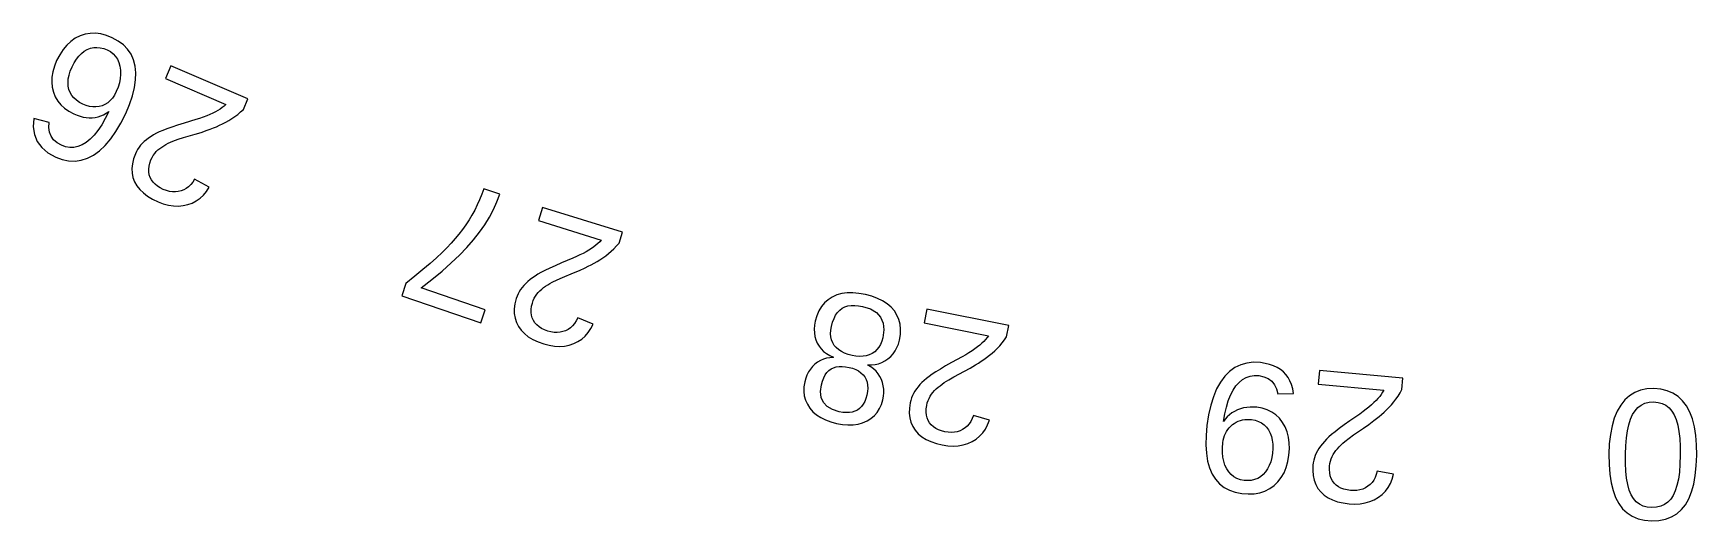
# Model space of a CAD drawing. Header units: metres. Extents: x -118 to 118, y -118 to 118.
# Drawn here: x -50.28 to -0.3, y -118.02 to -103.38 of the extents above; entities that cross this region are included whole.
import ezdxf

# ---------------------------------------------------------------- set-up
doc = ezdxf.new("R2010")
doc.units = ezdxf.units.M

msp = doc.modelspace()

# ---------------------------------------------------------------- linework, layer by layer
for p, q in [((-48.7223, -103.407), (-48.8726, -103.456)), ((-48.5678, -103.381), (-48.7223, -103.407)), ((-48.409, -103.378), (-48.5678, -103.381)), ((-48.246, -103.399), (-48.409, -103.378)), ((-48.0787, -103.444), (-48.246, -103.399)), ((-47.9071, -103.512), (-48.0787, -103.444)), ((-49.3832, -103.869), (-49.4847, -104.024)), ((-49.2712, -103.735), (-49.3832, -103.869)), ((-49.1488, -103.621), (-49.2712, -103.735)), ((-49.0159, -103.529), (-49.1488, -103.621)), ((-48.8726, -103.456), (-49.0159, -103.529)), ((-48.8313, -103.986), (-48.746, -103.92)), ((-48.746, -103.92), (-48.6549, -103.868)), ((-48.6549, -103.868), (-48.5602, -103.83)), ((-48.5602, -103.83), (-48.4635, -103.808)), ((-48.4635, -103.808), (-48.3648, -103.802)), ((-48.3648, -103.802), (-48.2641, -103.811)), ((-48.2641, -103.811), (-48.1615, -103.836)), ((-48.1615, -103.836), (-48.0568, -103.877)), ((-48.0568, -103.877), (-47.961, -103.93)), ((-47.961, -103.93), (-47.878, -103.995)), ((-47.7261, -103.611), (-47.9071, -103.512)), ((-47.5715, -103.727), (-47.7261, -103.611)), ((-47.4435, -103.86), (-47.5715, -103.727)), ((-47.342, -104.01), (-47.4435, -103.86)), ((-49.6444, -104.368), (-49.692, -104.533)), ((-49.5757, -104.199), (-49.6444, -104.368)), ((-49.4847, -104.024), (-49.5757, -104.199)), ((-49.1658, -104.512), (-49.114, -104.387)), ((-49.114, -104.387), (-49.0521, -104.266)), ((-49.0521, -104.266), (-48.9843, -104.159)), ((-48.9843, -104.159), (-48.9108, -104.066)), ((-48.9108, -104.066), (-48.8313, -103.986)), ((-47.878, -103.995), (-47.8078, -104.071)), ((-47.8078, -104.071), (-47.7504, -104.159)), ((-47.7504, -104.159), (-47.7059, -104.259)), ((-47.7059, -104.259), (-47.6743, -104.37)), ((-47.6743, -104.37), (-47.6565, -104.489)), ((-47.267, -104.178), (-47.342, -104.01)), ((-47.2185, -104.364), (-47.267, -104.178)), ((-47.1971, -104.565), (-47.2185, -104.364)), ((-46.1421, -104.355), (-46.3061, -104.737)), ((-43.8298, -105.346), (-46.1421, -104.355)), ((-49.7187, -104.693), (-49.7244, -104.849)), ((-49.7244, -104.849), (-49.7092, -105)), ((-49.692, -104.533), (-49.7187, -104.693)), ((-49.2332, -104.858), (-49.2254, -104.748)), ((-49.2264, -104.963), (-49.2332, -104.858)), ((-49.2254, -104.748), (-49.2029, -104.633)), ((-49.2029, -104.633), (-49.1658, -104.512)), ((-47.6911, -104.865), (-47.732, -104.996)), ((-47.6649, -104.736), (-47.6911, -104.865)), ((-47.6534, -104.611), (-47.6649, -104.736)), ((-47.6565, -104.489), (-47.6534, -104.611)), ((-47.2365, -105.011), (-47.2031, -104.781)), ((-47.2031, -104.781), (-47.1971, -104.565)), ((-46.3061, -104.737), (-44.4882, -105.517)), ((-49.7092, -105), (-49.673, -105.147)), ((-49.673, -105.147), (-49.6174, -105.285)), ((-49.6174, -105.285), (-49.543, -105.412)), ((-49.543, -105.412), (-49.4498, -105.527)), ((-49.2049, -105.063), (-49.2264, -104.963)), ((-49.1695, -105.157), (-49.2049, -105.063)), ((-49.1208, -105.243), (-49.1695, -105.157)), ((-49.0586, -105.321), (-49.1208, -105.243)), ((-48.9832, -105.391), (-49.0586, -105.321)), ((-48.8943, -105.453), (-48.9832, -105.391)), ((-47.9684, -105.398), (-48.0424, -105.462)), ((-47.9012, -105.322), (-47.9684, -105.398)), ((-47.8409, -105.232), (-47.9012, -105.322)), ((-47.7876, -105.131), (-47.8409, -105.232)), ((-47.732, -104.996), (-47.7876, -105.131)), ((-47.3855, -105.513), (-47.2973, -105.255)), ((-47.2973, -105.255), (-47.2365, -105.011)), ((-43.9657, -105.663), (-43.8298, -105.346)), ((-50.262, -105.935), (-50.2782, -106.191)), ((-49.8019, -106.055), (-50.262, -105.935)), ((-49.4498, -105.527), (-49.3378, -105.63)), ((-49.3378, -105.63), (-49.2071, -105.722)), ((-49.2071, -105.722), (-49.0576, -105.801)), ((-49.0576, -105.801), (-48.9641, -105.84)), ((-48.9641, -105.84), (-48.8711, -105.871)), ((-48.792, -105.507), (-48.8943, -105.453)), ((-48.8711, -105.871), (-48.7786, -105.894)), ((-48.6907, -105.548), (-48.792, -105.507)), ((-48.7786, -105.894), (-48.6866, -105.909)), ((-48.5911, -105.575), (-48.6907, -105.548)), ((-48.6866, -105.909), (-48.5952, -105.916)), ((-48.5952, -105.916), (-48.5042, -105.914)), ((-48.4934, -105.589), (-48.5911, -105.575)), ((-48.5042, -105.914), (-48.4152, -105.905)), ((-48.3975, -105.59), (-48.4934, -105.589)), ((-48.4152, -105.905), (-48.3288, -105.886)), ((-48.3035, -105.578), (-48.3975, -105.59)), ((-48.3288, -105.886), (-48.245, -105.859)), ((-48.2112, -105.552), (-48.3035, -105.578)), ((-48.245, -105.859), (-48.1638, -105.824)), ((-48.1142, -105.94), (-48.2223, -106.129)), ((-48.1234, -105.513), (-48.2112, -105.552)), ((-48.1638, -105.824), (-48.0853, -105.78)), ((-48.0424, -105.462), (-48.1234, -105.513)), ((-48.0094, -105.728), (-48.1142, -105.94)), ((-48.0853, -105.78), (-48.0094, -105.728)), ((-47.6445, -106.073), (-47.5011, -105.786)), ((-47.5011, -105.786), (-47.3855, -105.513)), ((-45.2803, -105.933), (-45.3974, -105.971)), ((-45.1708, -105.894), (-45.2803, -105.933)), ((-45.0688, -105.856), (-45.1708, -105.894)), ((-44.9743, -105.817), (-45.0688, -105.856)), ((-44.8873, -105.778), (-44.9743, -105.817)), ((-44.8069, -105.738), (-44.8873, -105.778)), ((-44.7321, -105.696), (-44.8069, -105.738)), ((-44.6628, -105.654), (-44.7321, -105.696)), ((-44.5991, -105.609), (-44.6628, -105.654)), ((-44.5408, -105.564), (-44.5991, -105.609)), ((-44.4882, -105.517), (-44.5408, -105.564)), ((-44.4039, -105.998), (-44.3134, -105.942)), ((-44.3134, -105.942), (-44.2243, -105.88)), ((-44.2243, -105.88), (-44.1366, -105.813)), ((-44.1366, -105.813), (-44.0505, -105.741)), ((-44.0505, -105.741), (-43.9657, -105.663)), ((-50.2782, -106.191), (-50.2442, -106.421)), ((-50.2442, -106.421), (-50.1599, -106.628)), ((-49.8103, -106.209), (-49.8019, -106.055)), ((-49.7908, -106.347), (-49.8103, -106.209)), ((-49.7432, -106.469), (-49.7908, -106.347)), ((-48.4485, -106.438), (-48.5666, -106.558)), ((-48.3337, -106.295), (-48.4485, -106.438)), ((-48.2223, -106.129), (-48.3337, -106.295)), ((-47.9521, -106.552), (-47.7948, -106.329)), ((-47.7948, -106.329), (-47.6445, -106.073)), ((-46.6626, -106.427), (-46.7401, -106.474)), ((-46.5801, -106.382), (-46.6626, -106.427)), ((-46.4926, -106.339), (-46.5801, -106.382)), ((-46.3906, -106.296), (-46.4926, -106.339)), ((-46.2647, -106.247), (-46.3906, -106.296)), ((-46.1149, -106.194), (-46.2647, -106.247)), ((-45.9412, -106.137), (-46.1149, -106.194)), ((-45.7435, -106.075), (-45.9412, -106.137)), ((-45.7655, -106.509), (-45.4169, -106.409)), ((-45.3974, -105.971), (-45.7435, -106.075)), ((-45.4169, -106.409), (-45.2363, -106.353)), ((-45.2363, -106.353), (-45.0524, -106.292)), ((-45.0524, -106.292), (-44.9596, -106.259)), ((-44.9596, -106.259), (-44.8669, -106.222)), ((-44.8669, -106.222), (-44.7741, -106.183)), ((-44.7741, -106.183), (-44.6813, -106.142)), ((-44.6813, -106.142), (-44.5886, -106.097)), ((-44.5886, -106.097), (-44.4959, -106.05)), ((-44.4959, -106.05), (-44.4039, -105.998)), ((-50.1599, -106.628), (-50.0253, -106.809)), ((-50.0253, -106.809), (-49.8405, -106.966)), ((-49.6676, -106.576), (-49.7432, -106.469)), ((-49.5641, -106.666), (-49.6676, -106.576)), ((-49.4325, -106.741), (-49.5641, -106.666)), ((-49.3077, -106.787), (-49.4325, -106.741)), ((-49.1832, -106.809), (-49.3077, -106.787)), ((-49.0589, -106.807), (-49.1832, -106.809)), ((-48.935, -106.78), (-49.0589, -106.807)), ((-48.8113, -106.73), (-48.935, -106.78)), ((-48.688, -106.656), (-48.8113, -106.73)), ((-48.5666, -106.558), (-48.688, -106.656)), ((-48.466, -107.034), (-48.2877, -106.905)), ((-48.2877, -106.905), (-48.1165, -106.745)), ((-48.1165, -106.745), (-47.9521, -106.552)), ((-47.1791, -106.93), (-47.2111, -106.997)), ((-47.142, -106.865), (-47.1791, -106.93)), ((-47.0998, -106.802), (-47.142, -106.865)), ((-47.0525, -106.741), (-47.0998, -106.802)), ((-47, -106.683), (-47.0525, -106.741)), ((-46.9425, -106.627), (-47, -106.683)), ((-46.88, -106.574), (-46.9425, -106.627)), ((-46.8125, -106.523), (-46.88, -106.574)), ((-46.7401, -106.474), (-46.8125, -106.523)), ((-46.6297, -106.986), (-46.5835, -106.931)), ((-46.5835, -106.931), (-46.5329, -106.881)), ((-46.5329, -106.881), (-46.4778, -106.835)), ((-46.4778, -106.835), (-46.4195, -106.794)), ((-46.4195, -106.794), (-46.3582, -106.754)), ((-46.3582, -106.754), (-46.2938, -106.717)), ((-46.2938, -106.717), (-46.2264, -106.682)), ((-46.2264, -106.682), (-46.1559, -106.649)), ((-46.1559, -106.649), (-46.0824, -106.619)), ((-46.0824, -106.619), (-45.9283, -106.562)), ((-45.9283, -106.562), (-45.7655, -106.509)), ((-49.8405, -106.966), (-49.6053, -107.099)), ((-49.6053, -107.099), (-49.409, -107.173)), ((-49.409, -107.173), (-49.2153, -107.213)), ((-49.2153, -107.213), (-49.0241, -107.219)), ((-49.0241, -107.219), (-48.8355, -107.192)), ((-48.8355, -107.192), (-48.6495, -107.13)), ((-48.6495, -107.13), (-48.466, -107.034)), ((-47.3021, -107.297), (-47.3163, -107.439)), ((-47.3163, -107.439), (-47.3098, -107.576)), ((-47.267, -107.15), (-47.3021, -107.297)), ((-47.2111, -106.997), (-47.267, -107.15)), ((-46.8113, -107.457), (-46.8007, -107.368)), ((-46.8007, -107.368), (-46.7776, -107.276)), ((-46.7776, -107.276), (-46.7421, -107.18)), ((-46.7421, -107.18), (-46.709, -107.11)), ((-46.709, -107.11), (-46.6716, -107.046)), ((-46.6716, -107.046), (-46.6297, -106.986)), ((-47.3098, -107.576), (-47.2823, -107.708)), ((-47.2823, -107.708), (-47.2341, -107.835)), ((-47.2341, -107.835), (-47.1658, -107.956)), ((-46.8094, -107.543), (-46.8113, -107.457)), ((-46.795, -107.626), (-46.8094, -107.543)), ((-46.7682, -107.705), (-46.795, -107.626)), ((-46.73, -107.78), (-46.7682, -107.705)), ((-46.6806, -107.849), (-46.73, -107.78)), ((-46.6201, -107.912), (-46.6806, -107.849)), ((-46.5484, -107.97), (-46.6201, -107.912)), ((-45.5465, -107.922), (-45.6112, -107.985)), ((-45.4872, -107.848), (-45.5465, -107.922)), ((-45.4333, -107.764), (-45.4872, -107.848)), ((-44.992, -108.003), (-45.4333, -107.764)), ((-47.1658, -107.956), (-47.0779, -108.068)), ((-47.0779, -108.068), (-46.9705, -108.173)), ((-46.9705, -108.173), (-46.8435, -108.269)), ((-46.8435, -108.269), (-46.697, -108.356)), ((-46.697, -108.356), (-46.5309, -108.436)), ((-46.4656, -108.021), (-46.5484, -107.97)), ((-46.5309, -108.436), (-46.3723, -108.496)), ((-46.3716, -108.067), (-46.4656, -108.021)), ((-46.2781, -108.102), (-46.3716, -108.067)), ((-46.1865, -108.126), (-46.2781, -108.102)), ((-46.0966, -108.138), (-46.1865, -108.126)), ((-46.0085, -108.14), (-46.0966, -108.138)), ((-45.9222, -108.131), (-46.0085, -108.14)), ((-45.8377, -108.111), (-45.9222, -108.131)), ((-45.7568, -108.08), (-45.8377, -108.111)), ((-45.6813, -108.038), (-45.7568, -108.08)), ((-45.6112, -107.985), (-45.6813, -108.038)), ((-45.5034, -108.476), (-45.3809, -108.413)), ((-45.3809, -108.413), (-45.2684, -108.334)), ((-45.2684, -108.334), (-45.1662, -108.24)), ((-45.1662, -108.24), (-45.074, -108.129)), ((-45.074, -108.129), (-44.992, -108.003)), ((-36.8694, -108.376), (-36.9406, -108.534)), ((-36.8039, -108.214), (-36.8694, -108.376)), ((-36.744, -108.048), (-36.8039, -108.214)), ((-36.2602, -108.213), (-36.744, -108.048)), ((-36.348, -108.444), (-36.2602, -108.213)), ((-46.3723, -108.496), (-46.2175, -108.537)), ((-46.2175, -108.537), (-46.0664, -108.561)), ((-46.0664, -108.561), (-45.9192, -108.567)), ((-45.9192, -108.567), (-45.7758, -108.554)), ((-45.7758, -108.554), (-45.6361, -108.524)), ((-45.6361, -108.524), (-45.5034, -108.476)), ((-37.0997, -108.837), (-37.1877, -108.983)), ((-37.0173, -108.687), (-37.0997, -108.837)), ((-36.9406, -108.534), (-37.0173, -108.687)), ((-36.7171, -109.13), (-36.5764, -108.903)), ((-36.5764, -108.903), (-36.4534, -108.674)), ((-36.4534, -108.674), (-36.348, -108.444)), ((-34.9813, -108.606), (-35.1044, -109.004)), ((-32.578, -109.351), (-34.9813, -108.606)), ((-37.4903, -109.407), (-37.6042, -109.546)), ((-37.383, -109.267), (-37.4903, -109.407)), ((-37.2821, -109.126), (-37.383, -109.267)), ((-37.1877, -108.983), (-37.2821, -109.126)), ((-37.0511, -109.581), (-36.8752, -109.356)), ((-36.8752, -109.356), (-36.7171, -109.13)), ((-35.1044, -109.004), (-33.215, -109.589)), ((-32.6801, -109.68), (-32.578, -109.351)), ((-37.8513, -109.819), (-37.9943, -109.961)), ((-37.7245, -109.683), (-37.8513, -109.819)), ((-37.6042, -109.546), (-37.7245, -109.683)), ((-37.4725, -110.04), (-37.2487, -109.807)), ((-37.2487, -109.807), (-37.0511, -109.581)), ((-33.667, -109.938), (-33.757, -109.987)), ((-33.5846, -109.89), (-33.667, -109.938)), ((-33.5089, -109.842), (-33.5846, -109.89)), ((-33.4388, -109.793), (-33.5089, -109.842)), ((-33.3743, -109.743), (-33.4388, -109.793)), ((-33.3156, -109.693), (-33.3743, -109.743)), ((-33.2624, -109.641), (-33.3156, -109.693)), ((-33.215, -109.589), (-33.2624, -109.641)), ((-32.9967, -109.994), (-32.9145, -109.923)), ((-32.9145, -109.923), (-32.8344, -109.847)), ((-32.8344, -109.847), (-32.7562, -109.766)), ((-32.7562, -109.766), (-32.6801, -109.68)), ((-38.3549, -110.289), (-38.5726, -110.475)), ((-38.1621, -110.118), (-38.3549, -110.289)), ((-37.9943, -109.961), (-38.1621, -110.118)), ((-37.9984, -110.52), (-37.7224, -110.277)), ((-37.7224, -110.277), (-37.4725, -110.04)), ((-34.7619, -110.433), (-34.9054, -110.501)), ((-34.5951, -110.358), (-34.7619, -110.433)), ((-34.405, -110.276), (-34.5951, -110.358)), ((-34.0717, -110.136), (-34.405, -110.276)), ((-33.9593, -110.086), (-34.0717, -110.136)), ((-33.8544, -110.036), (-33.9593, -110.086)), ((-33.8716, -110.499), (-33.6951, -110.419)), ((-33.757, -109.987), (-33.8544, -110.036)), ((-33.6951, -110.419), (-33.6063, -110.376)), ((-33.6063, -110.376), (-33.5178, -110.33)), ((-33.5178, -110.33), (-33.4296, -110.282)), ((-33.4296, -110.282), (-33.3417, -110.231)), ((-33.3417, -110.231), (-33.2542, -110.177)), ((-33.2542, -110.177), (-33.1669, -110.12)), ((-33.1669, -110.12), (-33.0808, -110.059)), ((-33.0808, -110.059), (-32.9967, -109.994)), ((-39.0827, -110.889), (-39.2106, -111.265)), ((-38.8152, -110.675), (-39.0827, -110.889)), ((-38.5726, -110.475), (-38.8152, -110.675)), ((-38.6288, -111.024), (-38.3006, -110.769)), ((-38.3006, -110.769), (-37.9984, -110.52)), ((-35.4832, -110.89), (-35.5397, -110.95)), ((-35.4214, -110.832), (-35.4832, -110.89)), ((-35.3545, -110.776), (-35.4214, -110.832)), ((-35.2823, -110.721), (-35.3545, -110.776)), ((-35.205, -110.668), (-35.2823, -110.721)), ((-35.1224, -110.617), (-35.205, -110.668)), ((-35.0256, -110.562), (-35.1224, -110.617)), ((-34.9054, -110.501), (-35.0256, -110.562)), ((-34.8853, -110.971), (-34.8219, -110.93)), ((-34.8219, -110.93), (-34.7552, -110.89)), ((-34.7552, -110.89), (-34.6853, -110.851)), ((-34.6853, -110.851), (-34.5379, -110.779)), ((-34.5379, -110.779), (-34.3816, -110.709)), ((-34.3816, -110.709), (-34.0453, -110.573)), ((-34.0453, -110.573), (-33.8716, -110.499)), ((-39.2106, -111.265), (-36.8334, -112.074)), ((-36.6994, -111.68), (-38.6288, -111.024)), ((-35.7682, -111.346), (-35.8079, -111.503)), ((-35.7434, -111.276), (-35.7682, -111.346)), ((-35.7133, -111.207), (-35.7434, -111.276)), ((-35.6779, -111.14), (-35.7133, -111.207)), ((-35.6372, -111.075), (-35.6779, -111.14)), ((-35.5911, -111.012), (-35.6372, -111.075)), ((-35.5397, -110.95), (-35.5911, -111.012)), ((-35.2827, -111.479), (-35.257, -111.406)), ((-35.257, -111.406), (-35.2266, -111.338)), ((-35.2266, -111.338), (-35.1912, -111.274)), ((-35.1912, -111.274), (-35.151, -111.214)), ((-35.151, -111.214), (-35.1059, -111.159)), ((-35.1059, -111.159), (-35.0559, -111.108)), ((-35.0559, -111.108), (-35.0023, -111.061)), ((-35.0023, -111.061), (-34.9454, -111.015)), ((-34.9454, -111.015), (-34.8853, -110.971)), ((-26.3996, -111.379), (-26.5074, -111.475)), ((-26.2766, -111.299), (-26.3996, -111.379)), ((-26.1402, -111.238), (-26.2766, -111.299)), ((-25.9917, -111.197), (-26.1402, -111.238)), ((-25.8309, -111.175), (-25.9917, -111.197)), ((-25.6579, -111.172), (-25.8309, -111.175)), ((-25.4727, -111.189), (-25.6579, -111.172)), ((-25.2753, -111.225), (-25.4727, -111.189)), ((-25.0864, -111.276), (-25.2753, -111.225)), ((-24.9153, -111.34), (-25.0864, -111.276)), ((-24.7621, -111.416), (-24.9153, -111.34)), ((-24.6268, -111.504), (-24.7621, -111.416)), ((-36.8334, -112.074), (-36.6994, -111.68)), ((-35.8079, -111.503), (-35.8274, -111.653)), ((-35.8274, -111.653), (-35.8267, -111.796)), ((-35.8267, -111.796), (-35.8058, -111.932)), ((-35.8058, -111.932), (-35.7648, -112.06)), ((-35.3225, -111.762), (-35.3213, -111.672)), ((-35.3116, -111.847), (-35.3225, -111.762)), ((-35.3213, -111.672), (-35.308, -111.578)), ((-35.2887, -111.928), (-35.3116, -111.847)), ((-35.308, -111.578), (-35.2827, -111.479)), ((-35.2537, -112.004), (-35.2887, -111.928)), ((-33.9201, -111.923), (-33.9648, -112.012)), ((-33.4561, -112.115), (-33.9201, -111.923)), ((-26.7388, -111.864), (-26.7853, -112.027)), ((-26.6769, -111.718), (-26.7388, -111.864)), ((-26.5998, -111.588), (-26.6769, -111.718)), ((-26.5074, -111.475), (-26.5998, -111.588)), ((-26.2225, -111.944), (-26.1726, -111.845)), ((-26.1726, -111.845), (-26.1151, -111.761)), ((-26.1151, -111.761), (-26.0499, -111.692)), ((-26.0499, -111.692), (-25.9769, -111.637)), ((-25.9769, -111.637), (-25.8959, -111.596)), ((-25.8959, -111.596), (-25.8063, -111.568)), ((-25.8063, -111.568), (-25.7082, -111.552)), ((-25.7082, -111.552), (-25.6015, -111.549)), ((-25.6015, -111.549), (-25.4863, -111.559)), ((-25.4863, -111.559), (-25.3625, -111.582)), ((-25.3625, -111.582), (-25.1298, -111.657)), ((-25.1298, -111.657), (-24.95, -111.765)), ((-24.95, -111.765), (-24.8229, -111.905)), ((-24.8229, -111.905), (-24.7487, -112.079)), ((-24.5094, -111.605), (-24.6268, -111.504)), ((-24.41, -111.718), (-24.5094, -111.605)), ((-24.3303, -111.842), (-24.41, -111.718)), ((-24.2723, -111.975), (-24.3303, -111.842)), ((-23.4372, -111.668), (-23.5181, -112.076)), ((-20.9693, -112.157), (-23.4372, -111.668)), ((-35.7648, -112.06), (-35.7035, -112.182)), ((-35.7035, -112.182), (-35.6229, -112.295)), ((-35.6229, -112.295), (-35.5238, -112.397)), ((-35.5238, -112.397), (-35.4061, -112.49)), ((-35.2079, -112.074), (-35.2537, -112.004)), ((-35.1516, -112.138), (-35.2079, -112.074)), ((-35.0848, -112.194), (-35.1516, -112.138)), ((-35.0075, -112.244), (-35.0848, -112.194)), ((-34.9197, -112.286), (-35.0075, -112.244)), ((-34.8215, -112.322), (-34.9197, -112.286)), ((-34.7249, -112.347), (-34.8215, -112.322)), ((-34.6313, -112.361), (-34.7249, -112.347)), ((-34.5405, -112.364), (-34.6313, -112.361)), ((-34.4527, -112.357), (-34.5405, -112.364)), ((-34.3679, -112.339), (-34.4527, -112.357)), ((-34.286, -112.31), (-34.3679, -112.339)), ((-34.2088, -112.27), (-34.286, -112.31)), ((-34.138, -112.221), (-34.2088, -112.27)), ((-34.0738, -112.161), (-34.138, -112.221)), ((-34.0161, -112.092), (-34.0738, -112.161)), ((-33.9648, -112.012), (-34.0161, -112.092)), ((-33.6965, -112.473), (-33.6046, -112.368)), ((-33.6046, -112.368), (-33.5245, -112.249)), ((-33.5245, -112.249), (-33.4561, -112.115)), ((-26.8067, -112.147), (-26.8156, -112.262)), ((-26.8156, -112.262), (-26.8119, -112.373)), ((-26.8119, -112.373), (-26.7957, -112.48)), ((-26.7853, -112.027), (-26.8067, -112.147)), ((-26.3243, -112.4), (-26.3184, -112.296)), ((-26.3167, -112.498), (-26.3243, -112.4)), ((-26.3184, -112.296), (-26.2991, -112.184)), ((-26.2991, -112.184), (-26.2646, -112.057)), ((-26.2646, -112.057), (-26.2225, -111.944)), ((-24.7274, -112.284), (-24.7588, -112.523)), ((-24.7487, -112.079), (-24.7274, -112.284)), ((-24.2358, -112.116), (-24.2723, -111.975)), ((-24.2563, -112.595), (-24.2278, -112.426)), ((-24.221, -112.267), (-24.2358, -112.116)), ((-24.2278, -112.426), (-24.221, -112.267)), ((-23.5181, -112.076), (-21.5779, -112.46)), ((-21.0363, -112.495), (-20.9693, -112.157)), ((-35.4061, -112.49), (-35.2698, -112.572)), ((-35.2698, -112.572), (-35.1149, -112.644)), ((-35.1149, -112.644), (-34.9414, -112.706)), ((-34.9414, -112.706), (-34.7774, -112.749)), ((-34.7774, -112.749), (-34.619, -112.774)), ((-34.619, -112.774), (-34.4664, -112.782)), ((-34.4664, -112.782), (-34.3193, -112.772)), ((-34.3193, -112.772), (-34.178, -112.744)), ((-34.178, -112.744), (-34.0423, -112.699)), ((-34.0423, -112.699), (-33.9153, -112.638)), ((-33.9153, -112.638), (-33.8, -112.563)), ((-33.8, -112.563), (-33.6965, -112.473)), ((-26.7957, -112.48), (-26.767, -112.583)), ((-26.767, -112.583), (-26.7257, -112.681)), ((-26.7257, -112.681), (-26.6729, -112.773)), ((-26.6729, -112.773), (-26.609, -112.857)), ((-26.609, -112.857), (-26.534, -112.932)), ((-26.534, -112.932), (-26.4478, -112.999)), ((-26.2956, -112.589), (-26.3167, -112.498)), ((-26.2611, -112.673), (-26.2956, -112.589)), ((-26.2131, -112.75), (-26.2611, -112.673)), ((-26.1526, -112.819), (-26.2131, -112.75)), ((-26.0808, -112.882), (-26.1526, -112.819)), ((-25.9975, -112.936), (-26.0808, -112.882)), ((-25.9028, -112.983), (-25.9975, -112.936)), ((-24.9333, -112.878), (-25.0004, -112.941)), ((-24.8756, -112.805), (-24.9333, -112.878)), ((-24.8273, -112.721), (-24.8756, -112.805)), ((-24.7884, -112.627), (-24.8273, -112.721)), ((-24.7588, -112.523), (-24.7884, -112.627)), ((-24.4468, -113.006), (-24.384, -112.917)), ((-24.384, -112.917), (-24.3314, -112.819)), ((-24.3314, -112.819), (-24.2888, -112.711)), ((-24.2888, -112.711), (-24.2563, -112.595)), ((-22.0753, -112.913), (-22.167, -112.972)), ((-21.9909, -112.855), (-22.0753, -112.913)), ((-21.914, -112.799), (-21.9909, -112.855)), ((-21.8437, -112.743), (-21.914, -112.799)), ((-21.7791, -112.687), (-21.8437, -112.743)), ((-21.7202, -112.631), (-21.7791, -112.687)), ((-21.667, -112.574), (-21.7202, -112.631)), ((-21.6196, -112.518), (-21.667, -112.574)), ((-21.5779, -112.46), (-21.6196, -112.518)), ((-21.4746, -112.984), (-21.3953, -112.914)), ((-21.3953, -112.914), (-21.3185, -112.84)), ((-21.3185, -112.84), (-21.2442, -112.761)), ((-21.2442, -112.761), (-21.1724, -112.677)), ((-21.1724, -112.677), (-21.1031, -112.589)), ((-21.1031, -112.589), (-21.0363, -112.495)), ((-26.8685, -113.386), (-26.9327, -113.464)), ((-26.7956, -113.315), (-26.8685, -113.386)), ((-26.716, -113.253), (-26.7956, -113.315)), ((-26.6314, -113.203), (-26.716, -113.253)), ((-26.542, -113.164), (-26.6314, -113.203)), ((-26.4477, -113.137), (-26.542, -113.164)), ((-26.4478, -112.999), (-26.3505, -113.058)), ((-26.3486, -113.122), (-26.4477, -113.137)), ((-26.3505, -113.058), (-26.2421, -113.108)), ((-26.2446, -113.119), (-26.3486, -113.122)), ((-26.3078, -113.456), (-26.2345, -113.421)), ((-26.2421, -113.108), (-26.2446, -113.119)), ((-26.2345, -113.421), (-26.1544, -113.397)), ((-26.1544, -113.397), (-26.0675, -113.385)), ((-26.0675, -113.385), (-25.9739, -113.382)), ((-25.9739, -113.382), (-25.8735, -113.391)), ((-25.7968, -113.022), (-25.9028, -112.983)), ((-25.8735, -113.391), (-25.7664, -113.411)), ((-25.6793, -113.054), (-25.7968, -113.022)), ((-25.7664, -113.411), (-25.6624, -113.439)), ((-25.5631, -113.075), (-25.6793, -113.054)), ((-25.6624, -113.439), (-25.5688, -113.476)), ((-25.4533, -113.084), (-25.5631, -113.075)), ((-25.3497, -113.08), (-25.4533, -113.084)), ((-25.2525, -113.063), (-25.3497, -113.08)), ((-25.1615, -113.034), (-25.2525, -113.063)), ((-25.2047, -113.349), (-25.2022, -113.338)), ((-25.114, -113.4), (-25.2047, -113.349)), ((-25.2022, -113.338), (-25.0923, -113.339)), ((-25.0768, -112.993), (-25.1615, -113.034)), ((-25.0326, -113.459), (-25.114, -113.4)), ((-25.0923, -113.339), (-24.9864, -113.327)), ((-25.0004, -112.941), (-25.0768, -112.993)), ((-24.9864, -113.327), (-24.8845, -113.303)), ((-24.8845, -113.303), (-24.7865, -113.267)), ((-24.7865, -113.267), (-24.6926, -113.219)), ((-24.6926, -113.219), (-24.6026, -113.158)), ((-24.6026, -113.158), (-24.5197, -113.087)), ((-24.5197, -113.087), (-24.4468, -113.006)), ((-22.8701, -113.37), (-23.0281, -113.462)), ((-22.6896, -113.268), (-22.8701, -113.37)), ((-22.3727, -113.094), (-22.6896, -113.268)), ((-22.2661, -113.032), (-22.3727, -113.094)), ((-22.3008, -113.526), (-22.1357, -113.434)), ((-22.167, -112.972), (-22.2661, -113.032)), ((-22.1357, -113.434), (-21.9686, -113.336)), ((-21.9686, -113.336), (-21.8847, -113.284)), ((-21.8847, -113.284), (-21.8015, -113.23)), ((-21.8015, -113.23), (-21.7189, -113.172)), ((-21.7189, -113.172), (-21.6368, -113.112)), ((-21.6368, -113.112), (-21.5554, -113.049)), ((-21.5554, -113.049), (-21.4746, -112.984)), ((-14.1775, -113.417), (-14.3365, -113.532)), ((-14.0053, -113.333), (-14.1775, -113.417)), ((-13.8199, -113.281), (-14.0053, -113.333)), ((-13.6212, -113.26), (-13.8199, -113.281)), ((-13.4094, -113.27), (-13.6212, -113.26)), ((-13.2676, -113.292), (-13.4094, -113.27)), ((-13.1367, -113.324), (-13.2676, -113.292)), ((-13.0168, -113.364), (-13.1367, -113.324)), ((-12.9078, -113.414), (-13.0168, -113.364)), ((-12.8098, -113.474), (-12.9078, -113.414)), ((-27.1018, -113.846), (-27.1261, -113.994)), ((-27.0727, -113.74), (-27.1018, -113.846)), ((-27.0348, -113.641), (-27.0727, -113.74)), ((-26.9881, -113.549), (-27.0348, -113.641)), ((-26.9327, -113.464), (-26.9881, -113.549)), ((-26.6261, -114.138), (-26.5999, -113.934)), ((-26.5999, -113.934), (-26.5692, -113.822)), ((-26.5692, -113.822), (-26.5314, -113.722)), ((-26.5314, -113.722), (-26.4863, -113.636)), ((-26.4863, -113.636), (-26.434, -113.563)), ((-26.434, -113.563), (-26.3745, -113.503)), ((-26.3745, -113.503), (-26.3078, -113.456)), ((-25.5688, -113.476), (-25.4856, -113.52)), ((-25.4856, -113.52), (-25.4129, -113.572)), ((-25.4129, -113.572), (-25.3506, -113.632)), ((-25.3506, -113.632), (-25.2987, -113.7)), ((-25.2987, -113.7), (-25.2583, -113.774)), ((-25.2583, -113.774), (-25.2298, -113.855)), ((-25.2298, -113.855), (-25.2132, -113.943)), ((-24.9604, -113.526), (-25.0326, -113.459)), ((-24.8973, -113.601), (-24.9604, -113.526)), ((-24.8435, -113.683), (-24.8973, -113.601)), ((-24.7988, -113.774), (-24.8435, -113.683)), ((-24.7644, -113.87), (-24.7988, -113.774)), ((-24.7408, -113.968), (-24.7644, -113.87)), ((-23.6422, -113.928), (-23.6976, -113.992)), ((-23.5816, -113.865), (-23.6422, -113.928)), ((-23.5155, -113.803), (-23.5816, -113.865)), ((-23.4441, -113.742), (-23.5155, -113.803)), ((-23.3674, -113.682), (-23.4441, -113.742)), ((-23.2768, -113.618), (-23.3674, -113.682)), ((-23.1637, -113.544), (-23.2768, -113.618)), ((-23.0281, -113.462), (-23.1637, -113.544)), ((-23.0358, -113.962), (-22.9737, -113.915)), ((-22.9737, -113.915), (-22.9082, -113.87)), ((-22.9082, -113.87), (-22.7692, -113.782)), ((-22.7692, -113.782), (-22.621, -113.697)), ((-22.621, -113.697), (-22.3008, -113.526)), ((-14.6135, -113.856), (-14.7279, -114.06)), ((-14.4823, -113.679), (-14.6135, -113.856)), ((-14.3365, -113.532), (-14.4823, -113.679)), ((-14.1492, -113.968), (-14.0545, -113.861)), ((-14.0545, -113.861), (-13.9521, -113.775)), ((-13.9521, -113.775), (-13.8418, -113.713)), ((-13.8418, -113.713), (-13.7236, -113.673)), ((-13.7236, -113.673), (-13.5977, -113.655)), ((-13.5977, -113.655), (-13.4639, -113.66)), ((-13.4639, -113.66), (-13.3116, -113.692)), ((-13.3116, -113.692), (-13.1817, -113.747)), ((-13.1817, -113.747), (-13.0742, -113.827)), ((-13.0742, -113.827), (-12.989, -113.931)), ((-12.989, -113.931), (-12.9263, -114.059)), ((-12.7228, -113.542), (-12.8098, -113.474)), ((-12.6465, -113.621), (-12.7228, -113.542)), ((-12.5801, -113.712), (-12.6465, -113.621)), ((-12.5236, -113.815), (-12.5801, -113.712)), ((-12.477, -113.929), (-12.5236, -113.815)), ((-12.4403, -114.055), (-12.477, -113.929)), ((-11.6364, -113.506), (-11.6741, -113.92)), ((-11.6741, -113.92), (-9.70432, -114.1)), ((-9.13077, -113.734), (-11.6364, -113.506)), ((-9.16209, -114.078), (-9.13077, -113.734)), ((-27.1261, -113.994), (-27.1304, -114.135)), ((-27.1304, -114.135), (-27.1147, -114.27)), ((-27.1147, -114.27), (-27.0791, -114.398)), ((-27.0791, -114.398), (-27.0234, -114.52)), ((-26.606, -114.314), (-26.6261, -114.138)), ((-26.5396, -114.462), (-26.606, -114.314)), ((-25.2991, -114.438), (-25.3427, -114.519)), ((-25.2631, -114.347), (-25.2991, -114.438)), ((-25.2347, -114.244), (-25.2631, -114.347)), ((-25.2156, -114.137), (-25.2347, -114.244)), ((-25.2084, -114.037), (-25.2156, -114.137)), ((-25.2132, -113.943), (-25.2084, -114.037)), ((-24.7947, -114.524), (-24.754, -114.385)), ((-24.754, -114.385), (-24.7345, -114.277)), ((-24.728, -114.069), (-24.7408, -113.968)), ((-24.7345, -114.277), (-24.7259, -114.172)), ((-24.7259, -114.172), (-24.728, -114.069)), ((-23.9161, -114.402), (-23.9334, -114.475)), ((-23.8934, -114.331), (-23.9161, -114.402)), ((-23.8652, -114.261), (-23.8934, -114.331)), ((-23.8315, -114.192), (-23.8652, -114.261)), ((-23.7923, -114.124), (-23.8315, -114.192)), ((-23.7476, -114.057), (-23.7923, -114.124)), ((-23.6976, -113.992), (-23.7476, -114.057)), ((-23.4188, -114.481), (-23.3956, -114.41)), ((-23.3956, -114.41), (-23.3671, -114.343)), ((-23.3671, -114.343), (-23.3334, -114.279)), ((-23.3334, -114.279), (-23.2943, -114.22)), ((-23.2943, -114.22), (-23.2499, -114.164)), ((-23.2499, -114.164), (-23.2015, -114.111)), ((-23.2015, -114.111), (-23.1497, -114.06)), ((-23.1497, -114.06), (-23.0945, -114.01)), ((-23.0945, -114.01), (-23.0358, -113.962)), ((-14.8256, -114.292), (-14.9066, -114.551)), ((-14.7279, -114.06), (-14.8256, -114.292)), ((-14.4336, -114.602), (-14.3772, -114.414)), ((-14.3772, -114.414), (-14.311, -114.246)), ((-14.311, -114.246), (-14.235, -114.097)), ((-14.235, -114.097), (-14.1492, -113.968)), ((-12.9263, -114.059), (-12.8859, -114.211)), ((-12.8859, -114.211), (-12.4136, -114.193)), ((-12.4136, -114.193), (-12.4403, -114.055)), ((-9.93915, -114.409), (-10.0033, -114.471)), ((-9.88075, -114.346), (-9.93915, -114.409)), ((-9.82805, -114.284), (-9.88075, -114.346)), ((-9.7811, -114.222), (-9.82805, -114.284)), ((-9.73985, -114.161), (-9.7811, -114.222)), ((-9.70432, -114.1), (-9.73985, -114.161)), ((-9.40669, -114.45), (-9.34103, -114.364)), ((-9.34103, -114.364), (-9.2784, -114.273)), ((-9.2784, -114.273), (-9.21875, -114.178)), ((-9.21875, -114.178), (-9.16209, -114.078)), ((-2.46519, -114.391), (-2.58791, -114.545)), ((-2.32503, -114.266), (-2.46519, -114.391)), ((-2.16742, -114.169), (-2.32503, -114.266)), ((-1.9924, -114.101), (-2.16742, -114.169)), ((-1.7999, -114.061), (-1.9924, -114.101)), ((-1.58998, -114.05), (-1.7999, -114.061)), ((-1.38094, -114.067), (-1.58998, -114.05)), ((-1.19037, -114.112), (-1.38094, -114.067)), ((-1.0183, -114.184), (-1.19037, -114.112)), ((-0.86473, -114.285), (-1.0183, -114.184)), ((-0.72964, -114.413), (-0.86473, -114.285)), ((-0.61307, -114.569), (-0.72964, -114.413)), ((-27.0234, -114.52), (-26.9478, -114.636)), ((-26.9478, -114.636), (-26.8542, -114.742)), ((-26.8542, -114.742), (-26.7444, -114.837)), ((-26.7444, -114.837), (-26.6185, -114.92)), ((-26.6185, -114.92), (-26.4765, -114.991)), ((-26.4269, -114.583), (-26.5396, -114.462)), ((-26.2679, -114.677), (-26.4269, -114.583)), ((-26.0625, -114.742), (-26.2679, -114.677)), ((-25.9553, -114.762), (-26.0625, -114.742)), ((-25.8548, -114.77), (-25.9553, -114.762)), ((-25.7609, -114.768), (-25.8548, -114.77)), ((-25.6737, -114.754), (-25.7609, -114.768)), ((-25.5931, -114.729), (-25.6737, -114.754)), ((-25.5192, -114.693), (-25.5931, -114.729)), ((-25.4527, -114.646), (-25.5192, -114.693)), ((-25.3939, -114.588), (-25.4527, -114.646)), ((-25.3427, -114.519), (-25.3939, -114.588)), ((-25.1129, -114.947), (-25.01, -114.861)), ((-25.01, -114.861), (-24.9227, -114.762)), ((-24.9227, -114.762), (-24.851, -114.649)), ((-24.851, -114.649), (-24.7947, -114.524)), ((-23.9565, -114.635), (-23.9602, -114.787)), ((-23.9602, -114.787), (-23.9446, -114.929)), ((-23.9334, -114.475), (-23.9565, -114.635)), ((-23.9446, -114.929), (-23.9096, -115.061)), ((-23.4548, -114.752), (-23.4515, -114.657)), ((-23.4467, -114.842), (-23.4548, -114.752)), ((-23.4515, -114.657), (-23.4367, -114.556)), ((-23.427, -114.925), (-23.4467, -114.842)), ((-23.4367, -114.556), (-23.4188, -114.481)), ((-23.3958, -115.003), (-23.427, -114.925)), ((-22.0351, -114.855), (-22.0703, -114.949)), ((-21.5536, -114.998), (-22.0351, -114.855)), ((-14.9709, -114.839), (-15.0184, -115.154)), ((-14.9066, -114.551), (-14.9709, -114.839)), ((-14.517, -115.036), (-14.4802, -114.809)), ((-14.4802, -114.809), (-14.4336, -114.602)), ((-14.4106, -114.896), (-14.4677, -114.963)), ((-14.3457, -114.835), (-14.4106, -114.896)), ((-14.273, -114.78), (-14.3457, -114.835)), ((-14.1925, -114.732), (-14.273, -114.78)), ((-14.1041, -114.69), (-14.1925, -114.732)), ((-14.011, -114.655), (-14.1041, -114.69)), ((-13.916, -114.629), (-14.011, -114.655)), ((-13.8192, -114.612), (-13.916, -114.629)), ((-13.7205, -114.603), (-13.8192, -114.612)), ((-13.62, -114.603), (-13.7205, -114.603)), ((-13.5177, -114.611), (-13.62, -114.603)), ((-13.3553, -114.64), (-13.5177, -114.611)), ((-13.2066, -114.688), (-13.3553, -114.64)), ((-13.0715, -114.754), (-13.2066, -114.688)), ((-12.95, -114.839), (-13.0715, -114.754)), ((-12.8421, -114.942), (-12.95, -114.839)), ((-10.4286, -114.813), (-10.7255, -115.019)), ((-10.3291, -114.741), (-10.4286, -114.813)), ((-10.2368, -114.67), (-10.3291, -114.741)), ((-10.1517, -114.602), (-10.2368, -114.67)), ((-10.0739, -114.536), (-10.1517, -114.602)), ((-10.0033, -114.471), (-10.0739, -114.536)), ((-9.92342, -114.951), (-9.84636, -114.888)), ((-9.84636, -114.888), (-9.7702, -114.822)), ((-9.7702, -114.822), (-9.69489, -114.754)), ((-9.69489, -114.754), (-9.62047, -114.683)), ((-9.62047, -114.683), (-9.54692, -114.609)), ((-9.54692, -114.609), (-9.47531, -114.532)), ((-9.47531, -114.532), (-9.40669, -114.45)), ((-2.77994, -114.933), (-2.84848, -115.165)), ((-2.69308, -114.726), (-2.77994, -114.933)), ((-2.58791, -114.545), (-2.69308, -114.726)), ((-2.29456, -114.971), (-2.2318, -114.83)), ((-2.2318, -114.83), (-2.15781, -114.712)), ((-2.15781, -114.712), (-2.0714, -114.616)), ((-2.0714, -114.616), (-1.97255, -114.542)), ((-1.97255, -114.542), (-1.8613, -114.489)), ((-1.8613, -114.489), (-1.73759, -114.459)), ((-1.73759, -114.459), (-1.6015, -114.45)), ((-1.6015, -114.45), (-1.46478, -114.462)), ((-1.46478, -114.462), (-1.34123, -114.496)), ((-1.34123, -114.496), (-1.23087, -114.55)), ((-1.23087, -114.55), (-1.13368, -114.626)), ((-1.13368, -114.626), (-1.04965, -114.722)), ((-1.04965, -114.722), (-0.97884, -114.839)), ((-0.97884, -114.839), (-0.92056, -114.979)), ((-0.51506, -114.753), (-0.61307, -114.569)), ((-0.43568, -114.961), (-0.51506, -114.753)), ((-26.4765, -114.991), (-26.3183, -115.05)), ((-26.3183, -115.05), (-26.144, -115.097)), ((-26.144, -115.097), (-25.9703, -115.129)), ((-25.9703, -115.129), (-25.8051, -115.142)), ((-25.8051, -115.142), (-25.6486, -115.138)), ((-25.6486, -115.138), (-25.5008, -115.116)), ((-25.5008, -115.116), (-25.3617, -115.077)), ((-25.3617, -115.077), (-25.2312, -115.019)), ((-25.2312, -115.019), (-25.1129, -114.947)), ((-23.9096, -115.061), (-23.8553, -115.185)), ((-23.8553, -115.185), (-23.7817, -115.299)), ((-23.7817, -115.299), (-23.6898, -115.403)), ((-23.6898, -115.403), (-23.5805, -115.495)), ((-23.353, -115.075), (-23.3958, -115.003)), ((-23.3001, -115.141), (-23.353, -115.075)), ((-23.2374, -115.198), (-23.3001, -115.141)), ((-23.1651, -115.247), (-23.2374, -115.198)), ((-23.083, -115.288), (-23.1651, -115.247)), ((-22.9913, -115.321), (-23.083, -115.288)), ((-22.8899, -115.346), (-22.9913, -115.321)), ((-22.7912, -115.361), (-22.8899, -115.346)), ((-22.6966, -115.366), (-22.7912, -115.361)), ((-22.606, -115.359), (-22.6966, -115.366)), ((-22.5195, -115.343), (-22.606, -115.359)), ((-22.437, -115.316), (-22.5195, -115.343)), ((-22.3586, -115.278), (-22.437, -115.316)), ((-22.2859, -115.231), (-22.3586, -115.278)), ((-22.2207, -115.175), (-22.2859, -115.231)), ((-22.1631, -115.109), (-22.2207, -115.175)), ((-22.1129, -115.034), (-22.1631, -115.109)), ((-22.0703, -114.949), (-22.1129, -115.034)), ((-21.8488, -115.479), (-21.7553, -115.379)), ((-21.7553, -115.379), (-21.6749, -115.265)), ((-21.6749, -115.265), (-21.6077, -115.138)), ((-21.6077, -115.138), (-21.5536, -114.998)), ((-15.0184, -115.154), (-15.0455, -115.458)), ((-14.4677, -114.963), (-14.517, -115.036)), ((-14.4921, -115.46), (-14.4643, -115.395)), ((-14.4643, -115.395), (-14.4311, -115.334)), ((-14.4311, -115.334), (-14.3926, -115.277)), ((-14.3926, -115.277), (-14.3495, -115.224)), ((-14.3495, -115.224), (-14.3027, -115.175)), ((-14.3027, -115.175), (-14.2522, -115.132)), ((-14.2522, -115.132), (-14.198, -115.094)), ((-14.198, -115.094), (-14.1401, -115.061)), ((-14.1401, -115.061), (-14.0784, -115.032)), ((-14.0784, -115.032), (-14.0145, -115.009)), ((-14.0145, -115.009), (-13.9496, -114.992)), ((-13.9496, -114.992), (-13.8837, -114.981)), ((-13.8837, -114.981), (-13.8169, -114.975)), ((-13.8169, -114.975), (-13.7492, -114.975)), ((-13.7492, -114.975), (-13.6805, -114.98)), ((-13.6805, -114.98), (-13.5717, -115)), ((-13.5717, -115), (-13.4724, -115.033)), ((-13.4724, -115.033), (-13.3825, -115.078)), ((-13.3825, -115.078), (-13.3021, -115.137)), ((-13.3021, -115.137), (-13.2312, -115.208)), ((-13.2312, -115.208), (-13.1697, -115.292)), ((-13.1697, -115.292), (-13.1192, -115.386)), ((-13.1192, -115.386), (-13.0809, -115.49)), ((-12.7479, -115.064), (-12.8421, -114.942)), ((-12.6697, -115.201), (-12.7479, -115.064)), ((-12.6099, -115.348), (-12.6697, -115.201)), ((-12.5687, -115.507), (-12.6099, -115.348)), ((-11.273, -115.429), (-11.3564, -115.502)), ((-11.1682, -115.344), (-11.273, -115.429)), ((-11.042, -115.247), (-11.1682, -115.344)), ((-10.8945, -115.139), (-11.042, -115.247)), ((-10.7255, -115.019), (-10.8945, -115.139)), ((-10.751, -115.539), (-10.6126, -115.438)), ((-10.6126, -115.438), (-10.3118, -115.236)), ((-10.3118, -115.236), (-10.1573, -115.127)), ((-10.1573, -115.127), (-10.0013, -115.012)), ((-10.0013, -115.012), (-9.92342, -114.951)), ((-2.89871, -115.423), (-2.93063, -115.706)), ((-2.84848, -115.165), (-2.89871, -115.423)), ((-2.41838, -115.532), (-2.38785, -115.321)), ((-2.38785, -115.321), (-2.34657, -115.134)), ((-2.34657, -115.134), (-2.29456, -114.971)), ((-0.92056, -114.979), (-0.87357, -115.144)), ((-0.87357, -115.144), (-0.83788, -115.333)), ((-0.83788, -115.333), (-0.81345, -115.546)), ((-0.37494, -115.196), (-0.43568, -114.961)), ((-0.33282, -115.456), (-0.37494, -115.196)), ((-23.5805, -115.495), (-23.4537, -115.574)), ((-23.4537, -115.574), (-23.3096, -115.642)), ((-23.3096, -115.642), (-23.148, -115.697)), ((-23.148, -115.697), (-22.969, -115.741)), ((-22.969, -115.741), (-22.8014, -115.766)), ((-22.8014, -115.766), (-22.6413, -115.775)), ((-22.6413, -115.775), (-22.4887, -115.766)), ((-22.4887, -115.766), (-22.3435, -115.741)), ((-22.3435, -115.741), (-22.2057, -115.699)), ((-22.2057, -115.699), (-22.0755, -115.64)), ((-22.0755, -115.64), (-21.9556, -115.566)), ((-21.9556, -115.566), (-21.8488, -115.479)), ((-15.0455, -115.458), (-15.0513, -115.738)), ((-15.0513, -115.738), (-15.036, -115.993)), ((-14.5558, -115.826), (-14.5436, -115.674)), ((-14.5553, -115.969), (-14.5558, -115.826)), ((-14.5436, -115.674), (-14.5318, -115.599)), ((-14.5318, -115.599), (-14.5146, -115.528)), ((-14.5146, -115.528), (-14.4921, -115.46)), ((-13.0809, -115.49), (-13.0549, -115.602)), ((-13.0549, -115.602), (-13.0411, -115.722)), ((-13.0396, -115.851), (-13.0503, -115.989)), ((-13.0411, -115.722), (-13.0396, -115.851)), ((-12.5459, -115.676), (-12.5687, -115.507)), ((-12.5558, -116.047), (-12.5416, -115.856)), ((-12.5416, -115.856), (-12.5459, -115.676)), ((-11.6953, -115.915), (-11.7328, -115.986)), ((-11.6524, -115.845), (-11.6953, -115.915)), ((-11.604, -115.775), (-11.6524, -115.845)), ((-11.5503, -115.706), (-11.604, -115.775)), ((-11.4911, -115.637), (-11.5503, -115.706)), ((-11.4264, -115.569), (-11.4911, -115.637)), ((-11.3564, -115.502), (-11.4264, -115.569)), ((-11.1891, -115.969), (-11.1466, -115.911)), ((-11.1466, -115.911), (-11.1004, -115.855)), ((-11.1004, -115.855), (-11.0507, -115.799)), ((-11.0507, -115.799), (-10.9974, -115.745)), ((-10.9974, -115.745), (-10.9405, -115.692)), ((-10.9405, -115.692), (-10.88, -115.641)), ((-10.88, -115.641), (-10.751, -115.539)), ((-2.93063, -115.706), (-2.94421, -116.015)), ((-2.44727, -116.022), (-2.4382, -115.765)), ((-2.4382, -115.765), (-2.41838, -115.532)), ((-0.81345, -115.546), (-0.80031, -115.783)), ((-0.80031, -115.783), (-0.79843, -116.045)), ((-0.30934, -115.741), (-0.33282, -115.456)), ((-0.30449, -116.052), (-0.30934, -115.741)), ((-15.036, -115.993), (-14.9995, -116.224)), ((-14.9995, -116.224), (-14.9418, -116.431)), ((-14.9418, -116.431), (-14.8629, -116.614)), ((-14.5421, -116.104), (-14.5553, -115.969)), ((-14.5162, -116.229), (-14.5421, -116.104)), ((-14.4774, -116.346), (-14.5162, -116.229)), ((-14.426, -116.454), (-14.4774, -116.346)), ((-13.1448, -116.357), (-13.1962, -116.458)), ((-13.1034, -116.245), (-13.1448, -116.357)), ((-13.0719, -116.122), (-13.1034, -116.245)), ((-13.0503, -115.989), (-13.0719, -116.122)), ((-12.7033, -116.579), (-12.6374, -116.419)), ((-12.6374, -116.419), (-12.5882, -116.241)), ((-12.5882, -116.241), (-12.5558, -116.047)), ((-11.8364, -116.35), (-11.8425, -116.512)), ((-11.8268, -116.276), (-11.8364, -116.35)), ((-11.8117, -116.202), (-11.8268, -116.276)), ((-11.791, -116.129), (-11.8117, -116.202)), ((-11.7646, -116.057), (-11.791, -116.129)), ((-11.7328, -115.986), (-11.7646, -116.057)), ((-11.3381, -116.48), (-11.3339, -116.378)), ((-11.3339, -116.378), (-11.324, -116.302)), ((-11.324, -116.302), (-11.3083, -116.229)), ((-11.3083, -116.229), (-11.2871, -116.159)), ((-11.2871, -116.159), (-11.2601, -116.092)), ((-11.2601, -116.092), (-11.2274, -116.029)), ((-11.2274, -116.029), (-11.1891, -115.969)), ((-2.94421, -116.015), (-2.93967, -116.329)), ((-2.93967, -116.329), (-2.91696, -116.617)), ((-2.44565, -116.288), (-2.44727, -116.022)), ((-2.43314, -116.529), (-2.44565, -116.288)), ((-0.80754, -116.314), (-0.82706, -116.556)), ((-0.79843, -116.045), (-0.80754, -116.314)), ((-0.3483, -116.658), (-0.31772, -116.369)), ((-0.31772, -116.369), (-0.30449, -116.052)), ((-14.8629, -116.614), (-14.7637, -116.772)), ((-14.7637, -116.772), (-14.6445, -116.906)), ((-14.6445, -116.906), (-14.5052, -117.016)), ((-14.3634, -116.551), (-14.426, -116.454)), ((-14.291, -116.632), (-14.3634, -116.551)), ((-14.2088, -116.698), (-14.291, -116.632)), ((-14.117, -116.75), (-14.2088, -116.698)), ((-14.0154, -116.786), (-14.117, -116.75)), ((-13.9041, -116.807), (-14.0154, -116.786)), ((-13.7919, -116.814), (-13.9041, -116.807)), ((-13.6862, -116.806), (-13.7919, -116.814)), ((-13.587, -116.783), (-13.6862, -116.806)), ((-13.4944, -116.746), (-13.587, -116.783)), ((-13.4083, -116.694), (-13.4944, -116.746)), ((-13.3288, -116.627), (-13.4083, -116.694)), ((-13.2575, -116.548), (-13.3288, -116.627)), ((-13.1962, -116.458), (-13.2575, -116.548)), ((-13.0011, -116.962), (-12.8851, -116.851)), ((-12.8851, -116.851), (-12.7858, -116.724)), ((-12.7858, -116.724), (-12.7033, -116.579)), ((-11.8425, -116.512), (-11.8304, -116.662)), ((-11.8304, -116.662), (-11.8001, -116.802)), ((-11.8001, -116.802), (-11.7514, -116.93)), ((-11.7514, -116.93), (-11.6846, -117.048)), ((-11.3315, -116.576), (-11.3381, -116.48)), ((-11.314, -116.664), (-11.3315, -116.576)), ((-11.2857, -116.745), (-11.314, -116.664)), ((-11.2465, -116.819), (-11.2857, -116.745)), ((-11.1964, -116.886), (-11.2465, -116.819)), ((-11.137, -116.945), (-11.1964, -116.886)), ((-10.1189, -116.929), (-10.1862, -116.984)), ((-10.06, -116.866), (-10.1189, -116.929)), ((-10.0095, -116.795), (-10.06, -116.866)), ((-9.9675, -116.715), (-10.0095, -116.795)), ((-9.93391, -116.626), (-9.9675, -116.715)), ((-9.90877, -116.529), (-9.93391, -116.626)), ((-9.41501, -116.621), (-9.90877, -116.529)), ((-9.57574, -117.021), (-9.50768, -116.899)), ((-9.50768, -116.899), (-9.45409, -116.766)), ((-9.45409, -116.766), (-9.41501, -116.621)), ((-2.91696, -116.617), (-2.8761, -116.878)), ((-2.8761, -116.878), (-2.81712, -117.113)), ((-2.40971, -116.744), (-2.43314, -116.529)), ((-2.37538, -116.933), (-2.40971, -116.744)), ((-2.33014, -117.097), (-2.37538, -116.933)), ((-0.85698, -116.772), (-0.89731, -116.961)), ((-0.82706, -116.556), (-0.85698, -116.772)), ((-0.46146, -117.152), (-0.39621, -116.919)), ((-0.39621, -116.919), (-0.3483, -116.658)), ((-14.5052, -117.016), (-14.3458, -117.101)), ((-14.3458, -117.101), (-14.1664, -117.163)), ((-14.1664, -117.163), (-13.9669, -117.2)), ((-13.9669, -117.2), (-13.7757, -117.213)), ((-13.7757, -117.213), (-13.5966, -117.205)), ((-13.5966, -117.205), (-13.4296, -117.176)), ((-13.4296, -117.176), (-13.2746, -117.125)), ((-13.2746, -117.125), (-13.1318, -117.054)), ((-13.1318, -117.054), (-13.0011, -116.962)), ((-11.6846, -117.048), (-11.5994, -117.153)), ((-11.5994, -117.153), (-11.4971, -117.247)), ((-11.4971, -117.247), (-11.3788, -117.327)), ((-11.3788, -117.327), (-11.2444, -117.393)), ((-11.2444, -117.393), (-11.094, -117.445)), ((-11.0687, -116.996), (-11.137, -116.945)), ((-10.9916, -117.037), (-11.0687, -116.996)), ((-10.9057, -117.07), (-10.9916, -117.037)), ((-10.811, -117.093), (-10.9057, -117.07)), ((-10.7075, -117.107), (-10.811, -117.093)), ((-10.6078, -117.112), (-10.7075, -117.107)), ((-10.5133, -117.106), (-10.6078, -117.112)), ((-10.4238, -117.09), (-10.5133, -117.106)), ((-10.3395, -117.065), (-10.4238, -117.09)), ((-10.2603, -117.029), (-10.3395, -117.065)), ((-10.1862, -116.984), (-10.2603, -117.029)), ((-10.1228, -117.443), (-9.99023, -117.387)), ((-9.99023, -117.387), (-9.86687, -117.314)), ((-9.86687, -117.314), (-9.75534, -117.228)), ((-9.75534, -117.228), (-9.65829, -117.13)), ((-9.65829, -117.13), (-9.57574, -117.021)), ((-2.81712, -117.113), (-2.73999, -117.321)), ((-2.73999, -117.321), (-2.64471, -117.503)), ((-2.27399, -117.236), (-2.33014, -117.097)), ((-2.20573, -117.352), (-2.27399, -117.236)), ((-2.12355, -117.447), (-2.20573, -117.352)), ((-1.08273, -117.371), (-1.16991, -117.463)), ((-1.0092, -117.259), (-1.08273, -117.371)), ((-0.94804, -117.123), (-1.0092, -117.259)), ((-0.89731, -116.961), (-0.94804, -117.123)), ((-0.64398, -117.535), (-0.54405, -117.358)), ((-0.54405, -117.358), (-0.46146, -117.152)), ((-11.094, -117.445), (-10.9275, -117.483)), ((-10.9275, -117.483), (-10.745, -117.507)), ((-10.745, -117.507), (-10.5757, -117.515)), ((-10.5757, -117.515), (-10.4155, -117.507)), ((-10.4155, -117.507), (-10.2646, -117.483)), ((-10.2646, -117.483), (-10.1228, -117.443)), ((-2.64471, -117.503), (-2.5307, -117.657)), ((-2.5307, -117.657), (-2.39668, -117.784)), ((-2.39668, -117.784), (-2.24268, -117.884)), ((-2.24268, -117.884), (-2.06868, -117.956)), ((-2.02739, -117.521), (-2.12355, -117.447)), ((-1.9173, -117.575), (-2.02739, -117.521)), ((-1.79324, -117.608), (-1.9173, -117.575)), ((-1.65524, -117.62), (-1.79324, -117.608)), ((-1.51343, -117.612), (-1.65524, -117.62)), ((-1.38525, -117.583), (-1.51343, -117.612)), ((-1.27077, -117.533), (-1.38525, -117.583)), ((-1.16991, -117.463), (-1.27077, -117.533)), ((-1.2411, -117.968), (-1.06157, -117.902)), ((-1.06157, -117.902), (-0.90221, -117.807)), ((-0.90221, -117.807), (-0.763, -117.685)), ((-0.763, -117.685), (-0.64398, -117.535)), ((-2.06868, -117.956), (-1.87469, -118)), ((-1.87469, -118), (-1.66072, -118.017)), ((-1.66072, -118.017), (-1.44084, -118.007)), ((-1.44084, -118.007), (-1.2411, -117.968))]:
    msp.add_line(p, q)

doc.saveas('drawing.dxf')
